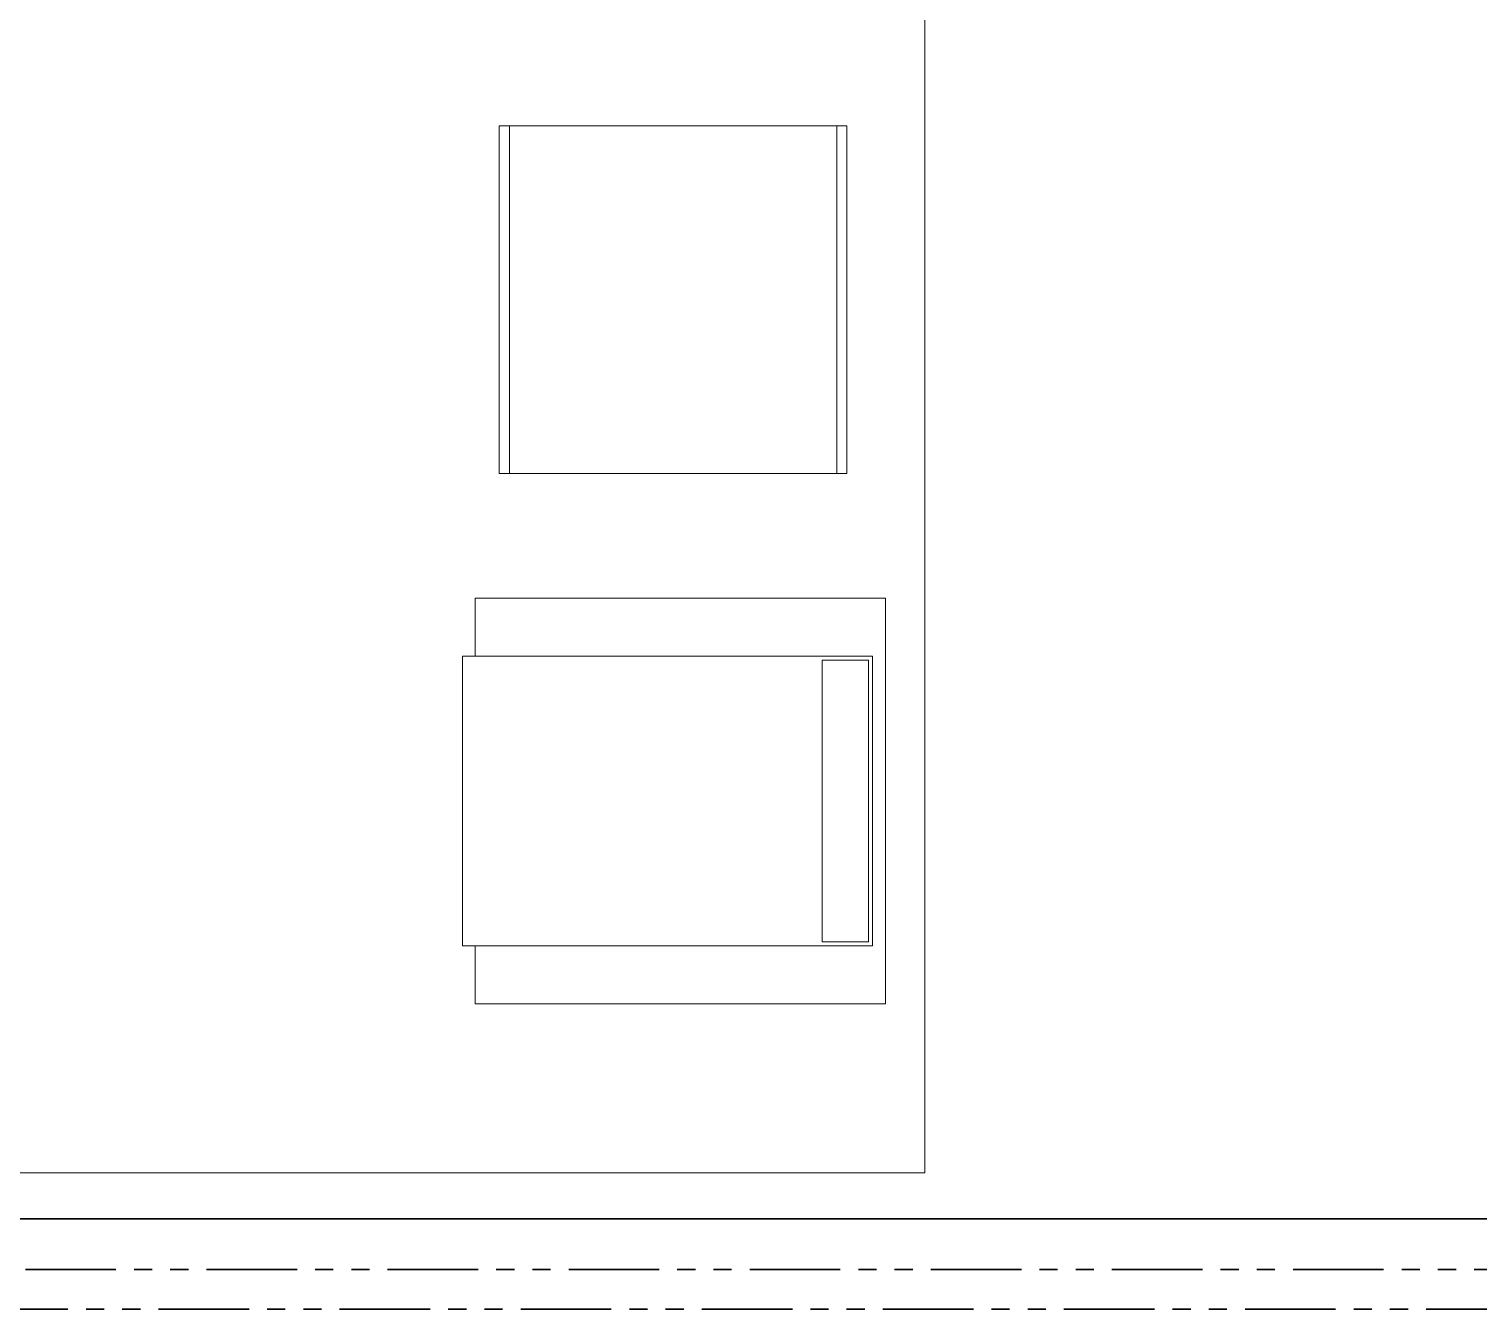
# Model space of a CAD drawing. Extents: x -1299 to 23780, y -3010 to 8106.
# Drawn here: x 21487.9 to 21737.9, y 2492.2 to 2713.2 of the extents above; entities that cross this region are included whole.
import ezdxf

# ---------------------------------------------------------------- set-up
doc = ezdxf.new("R2010")
doc.units = 0
doc.header["$LTSCALE"] = 25
doc.header["$MEASUREMENT"] = 0
doc.linetypes.add('PHANTOM2', pattern=[1.25, 0.625, -0.125, 0.125, -0.125, 0.125, -0.125])
doc.layers.get('0').update_dxf_attribs({"color": 9, "lineweight": 9})
for name, color, linetype, lineweight in [('05', 9, 'Continuous', 9), ('E-KABLO', 7, 'Continuous', 30), ('E-MESH TAVAN', 1, 'Continuous', 30)]:
    doc.layers.add(name, color=color, linetype=linetype, lineweight=lineweight)

# ---------------------------------------------------------------- blocks, each defined once
blk = doc.blocks.new('p-audi-lounge_sehpa1')
for points in [[(0, 60), (60, 60), (60, 0), (0, 0)], [(1.76, 60), (58.24, 60), (58.24, 0), (1.76, 0)]]:
    blk.add_lwpolyline(points, close=True)
blk = doc.blocks.new('p-audi_koltuk1')
for points in [[(60, -70.8), (70, -70.8), (70, 0), (0, 0), (0, -70.8), (10, -70.8), (10, -2.2), (60, -2.2), (60, -70.8)], [(10, -73), (60, -73), (60, -2.2), (10, -2.2), (10, -73)], [(59.3, -10.9), (10.7, -10.9), (10.7, -2.9), (59.3, -2.9), (59.3, -10.9)]]:
    blk.add_lwpolyline(points, close=True)
blk = doc.blocks.new('p-waiting')
at = {"layer": '05'}
blk.add_lwpolyline([(-140, 0), (140, 0), (140, 280), (-140, 280)], close=True, dxfattribs=at)
blk.add_blockref('p-audi-lounge_sehpa1', (66.57, 120.72), dxfattribs=at)
at = {"layer": '05', "rotation": 270}
blk.add_blockref('p-audi_koltuk1', (133.21, 99.18), dxfattribs=at)

msp = doc.modelspace()

# ---------------------------------------------------------------- linework, layer by layer
at = {"layer": 'E-KABLO', "color": 3, "ltscale": 10}
msp.add_line((21846.95, 2507.8), (21369.96, 2507.8), dxfattribs=at)
at = {"layer": 'E-MESH TAVAN', "color": 6, "linetype": 'PHANTOM2'}
for p, q in [((21362.25, 2499.03), (21863.61, 2499.03)), ((21353.97, 2492.22), (21850.66, 2492.22))]:
    msp.add_line(p, q, dxfattribs=at)

# ---------------------------------------------------------------- block references
at = {"layer": '05'}
msp.add_blockref('p-waiting', (21502.44, 2515.75), dxfattribs=at)

doc.saveas('drawing.dxf')
